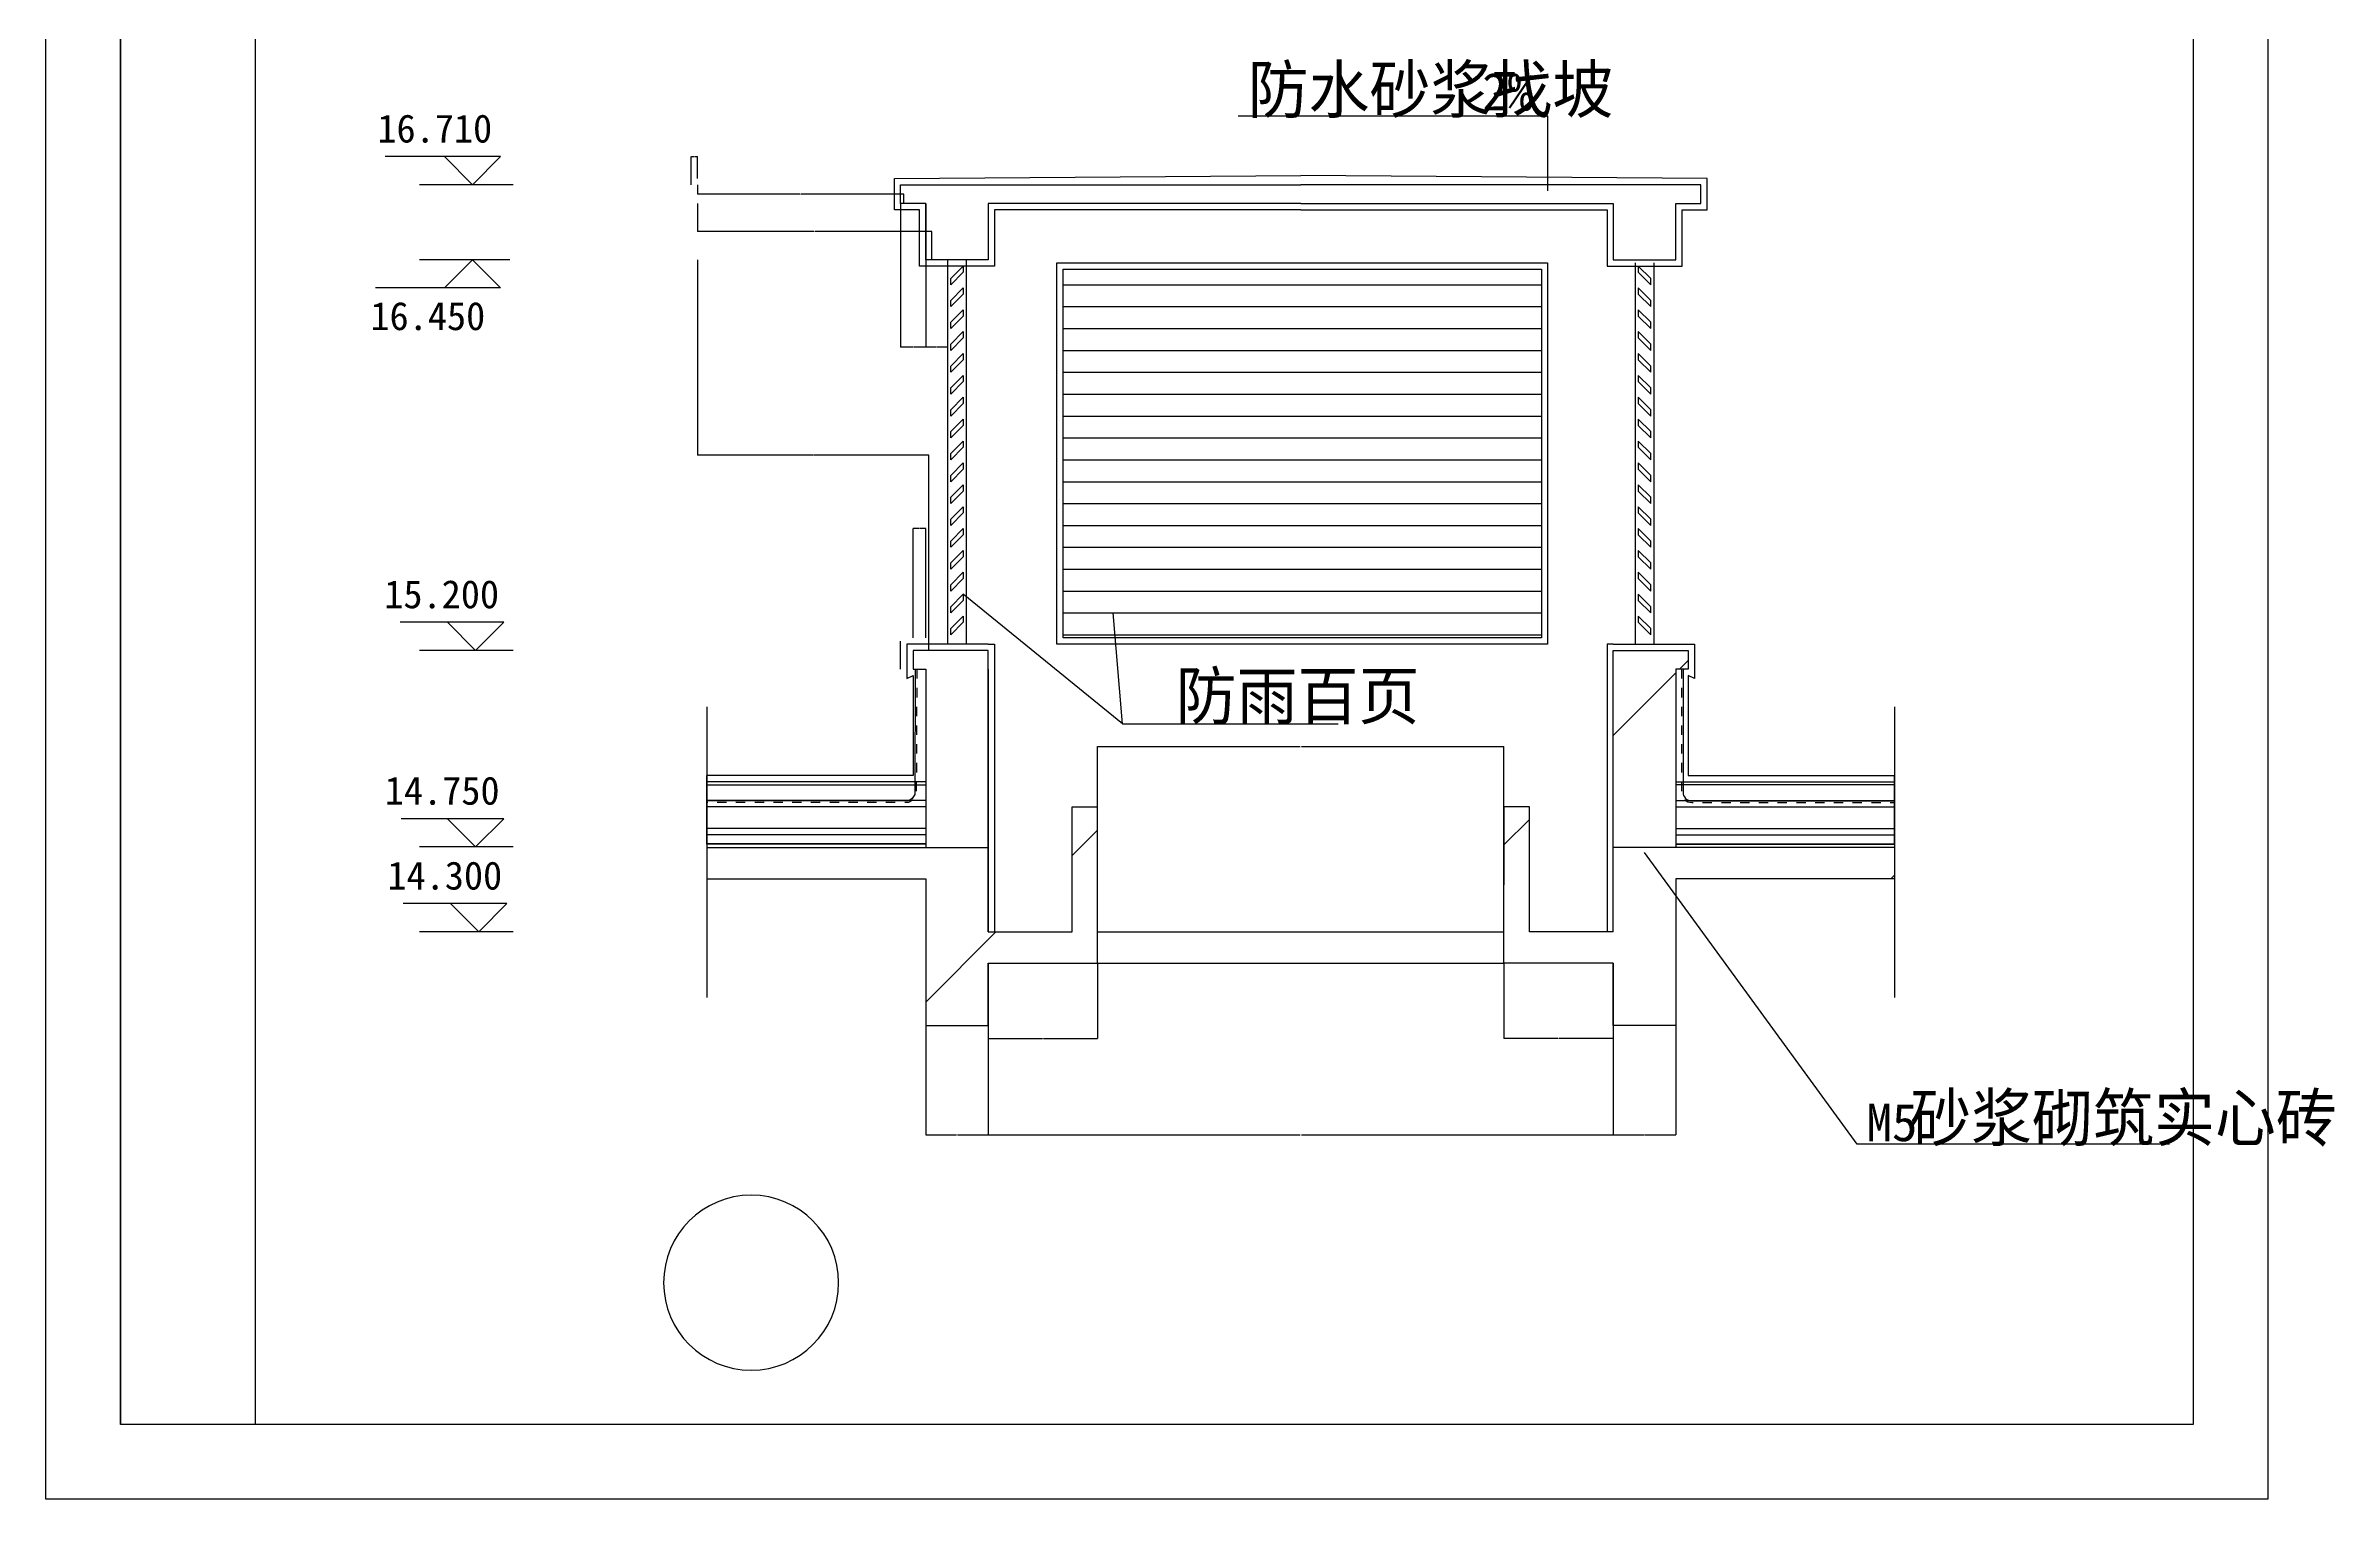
# Model space of a CAD drawing. Header units: metres. Extents: x 6125 to 13447, y 8697 to 18752.
# Drawn here: x 6125 to 13447, y 8697 to 13347 of the extents above; entities that cross this region are included whole.
import ezdxf

# ---------------------------------------------------------------- set-up
doc = ezdxf.new("R2010")
doc.units = ezdxf.units.M
for name, color, linetype in [('AXIS_TEXT', 7, 'Continuous'), ('BH', 7, 'Continuous'), ('MC', 4, 'Continuous'), ('PUB_DIM', 3, 'Continuous'), ('PUB_TEXT', 7, 'Continuous'), ('SURFACE', 6, 'Continuous'), ('WALL1', 2, 'Continuous')]:
    doc.layers.add(name, color=color, linetype=linetype)
doc.dimstyles.get("Standard").update_dxf_attribs({"dimtxt": 2.5, "dimasz": 2.5, "dimexe": 1.25, "dimexo": 0.625, "dimtad": 1, "dimcen": 2.5, "dimazin": 3, "dimtfac": 1, "dimtmove": 0, "dimatfit": 3})
pattern_1 = [(45, (0, 0), (-673.52, 673.52), [])]

# ---------------------------------------------------------------- blocks, each defined once
blk = doc.blocks.new('1')
at = {"layer": 'MC'}
for p, q in [((0, -220), (0, 0)), ((700, -20), (0, -20)), ((700, -80), (0, -80)), ((700, -100), (0, -100)), ((700, -170), (0, -170)), ((700, -190), (0, -190)), ((700, -220), (0, -220))]:
    blk.add_line(p, q, dxfattribs=at)
blk = doc.blocks.new('_INDEX1')
blk.add_lwpolyline([(-0.5, 0, 1), (0.5, 0, 1)], format="xyb", close=True)
blk = doc.blocks.new('*D13')
for p, q in [((8919.66, 11802.5), (8900.41, 11802.5)), ((8900.66, 11452.5), (8900.66, 11802.5)), ((8940.91, 11802.5), (8921.66, 11802.5)), ((8940.66, 11452.5), (8940.66, 11802.5))]:
    blk.add_line(p, q)
at = {"layer": 'Defpoints'}
for p in [(8940.66, 11802.5), (8900.66, 11452.5), (8940.66, 11452.5)]:
    blk.add_point(p, dxfattribs=at)
at = {"layer": 'AXIS_TEXT', "insert": (8920.66, 11802.5), "char_height": 1, "attachment_point": 5}
blk.add_mtext('40', dxfattribs=at)
blk = doc.blocks.new('*D14')
for p, q in [((8860.66, 12842.5), (8860.66, 12382.5)), ((8940.66, 12842.5), (8940.66, 12382.5)), ((8899.66, 12382.5), (8860.41, 12382.5)), ((8940.91, 12382.5), (8901.66, 12382.5))]:
    blk.add_line(p, q)
at = {"layer": 'Defpoints'}
for p in [(8860.66, 12842.5), (8940.66, 12842.5), (8940.66, 12382.5)]:
    blk.add_point(p, dxfattribs=at)
at = {"layer": 'AXIS_TEXT', "insert": (8900.66, 12382.5), "char_height": 1, "attachment_point": 5}
blk.add_mtext('80', dxfattribs=at)
blk = doc.blocks.new('*D15')
for p, q in [((8940.66, 12662.5), (8940.66, 12382.5)), ((9010.66, 12662.5), (9010.66, 12382.5)), ((8974.66, 12382.5), (8940.41, 12382.5)), ((9010.91, 12382.5), (8976.66, 12382.5))]:
    blk.add_line(p, q)
at = {"layer": 'Defpoints'}
for p in [(8940.66, 12662.5), (9010.66, 12662.5), (9010.66, 12382.5)]:
    blk.add_point(p, dxfattribs=at)
at = {"layer": 'AXIS_TEXT', "insert": (8975.66, 12382.5), "char_height": 1, "attachment_point": 5}
blk.add_mtext('70', dxfattribs=at)
blk = doc.blocks.new('*D16')
for p, q in [((8210.66, 12662.5), (8210.66, 12037.5)), ((8579.16, 12037.5), (8210.41, 12037.5)), ((8950.91, 12037.5), (8582.16, 12037.5)), ((8950.66, 11412.5), (8950.66, 12037.5))]:
    blk.add_line(p, q)
at = {"layer": 'Defpoints'}
for p in [(8210.66, 12662.5), (8950.66, 12037.5), (8950.66, 11412.5)]:
    blk.add_point(p, dxfattribs=at)
at = {"layer": 'AXIS_TEXT', "insert": (8580.66, 12037.5), "char_height": 1, "attachment_point": 5}
blk.add_mtext('740', dxfattribs=at)
blk = doc.blocks.new('*D17')
for p, q in [((8210.66, 12842.5), (8210.66, 12752.5)), ((8584.16, 12752.5), (8210.41, 12752.5)), ((8960.91, 12752.5), (8587.16, 12752.5)), ((8960.66, 12662.5), (8960.66, 12752.5))]:
    blk.add_line(p, q)
at = {"layer": 'Defpoints'}
for p in [(8210.66, 12842.5), (8960.66, 12752.5), (8960.66, 12662.5)]:
    blk.add_point(p, dxfattribs=at)
at = {"layer": 'AXIS_TEXT', "insert": (8585.66, 12752.5), "char_height": 1, "attachment_point": 5}
blk.add_mtext('750', dxfattribs=at)
blk = doc.blocks.new('*D18')
for p, q in [((8940.66, 10212.5), (8940.66, 9862.5)), ((9140.66, 10213.89), (9140.66, 9862.5)), ((8940.91, 9862.5), (9039.16, 9862.5)), ((9042.16, 9862.5), (9140.41, 9862.5))]:
    blk.add_line(p, q)
at = {"layer": 'Defpoints'}
for p in [(8940.66, 10212.5), (9140.66, 10213.89), (8940.66, 9862.5)]:
    blk.add_point(p, dxfattribs=at)
at = {"layer": 'AXIS_TEXT', "insert": (9040.66, 9862.5), "char_height": 1, "attachment_point": 5}
blk.add_mtext('200', dxfattribs=at)
blk = doc.blocks.new('*D19')
for p, q in [((8860.41, 11442.5), (8860.16, 11442.5)), ((8860.66, 11412.5), (8860.66, 11442.5)), ((8860.66, 11352.5), (8860.66, 11442.5)), ((8860.66, 11442.5), (8860.66, 11442.5)), ((8860.91, 11442.5), (8861.16, 11442.5))]:
    blk.add_line(p, q)
at = {"layer": 'Defpoints'}
for p in [(8860.66, 11442.5), (8860.66, 11412.5), (8860.66, 11352.5)]:
    blk.add_point(p, dxfattribs=at)
at = {"layer": 'AXIS_TEXT', "insert": (8860.66, 11443.625), "char_height": 1, "attachment_point": 5}
blk.add_mtext('0', dxfattribs=at)
blk = doc.blocks.new('*D20')
for p, q in [((8210.66, 12902.5), (8210.66, 12872.5)), ((8539.16, 12872.5), (8210.41, 12872.5)), ((8870.91, 12872.5), (8542.16, 12872.5)), ((8870.66, 12842.5), (8870.66, 12872.5))]:
    blk.add_line(p, q)
at = {"layer": 'Defpoints'}
for p in [(8210.66, 12902.5), (8870.66, 12872.5), (8870.66, 12842.5)]:
    blk.add_point(p, dxfattribs=at)
at = {"layer": 'AXIS_TEXT', "insert": (8540.66, 12872.5), "char_height": 1, "attachment_point": 5}
blk.add_mtext('660', dxfattribs=at)
blk = doc.blocks.new('*D21')
for p, q in [((8190.66, 12902.5), (8190.66, 12992.5)), ((8190.91, 12992.5), (8199.66, 12992.5)), ((8201.66, 12992.5), (8210.41, 12992.5)), ((8210.66, 12922.5), (8210.66, 12992.5))]:
    blk.add_line(p, q)
at = {"layer": 'Defpoints'}
for p in [(8190.66, 12992.5), (8190.66, 12902.5), (8210.66, 12922.5)]:
    blk.add_point(p, dxfattribs=at)
at = {"layer": 'AXIS_TEXT', "insert": (8200.66, 12992.5), "char_height": 1, "attachment_point": 5}
blk.add_mtext('20', dxfattribs=at)
blk = doc.blocks.new('*D22')
for p, q in [((9140.66, 10213.89), (9140.66, 9862.5)), ((11140.66, 10212.5), (11140.66, 9862.5)), ((9140.91, 9862.5), (10138.66, 9862.5)), ((10142.66, 9862.5), (11140.41, 9862.5))]:
    blk.add_line(p, q)
at = {"layer": 'Defpoints'}
for p in [(9140.66, 10213.89), (11140.66, 10212.5), (9140.66, 9862.5)]:
    blk.add_point(p, dxfattribs=at)
at = {"layer": 'AXIS_TEXT', "insert": (10140.66, 9862.5), "char_height": 1, "attachment_point": 5}
blk.add_mtext('2000', dxfattribs=at)
blk = doc.blocks.new('*D23')
for p, q in [((11140.66, 10212.5), (11140.66, 9862.5)), ((11340.66, 10212.5), (11340.66, 9862.5)), ((11140.91, 9862.5), (11239.16, 9862.5)), ((11242.16, 9862.5), (11340.41, 9862.5))]:
    blk.add_line(p, q)
at = {"layer": 'Defpoints'}
for p in [(11140.66, 10212.5), (11340.66, 10212.5), (11140.66, 9862.5)]:
    blk.add_point(p, dxfattribs=at)
at = {"layer": 'AXIS_TEXT', "insert": (11240.66, 9862.5), "char_height": 1, "attachment_point": 5}
blk.add_mtext('200', dxfattribs=at)
blk = doc.blocks.new('*D24')
for p, q in [((9490.66, 10685.34), (9490.66, 11105.34)), ((9490.91, 11105.34), (10138.66, 11105.34)), ((10142.66, 11105.34), (10790.41, 11105.34)), ((10790.66, 10685.34), (10790.66, 11105.34))]:
    blk.add_line(p, q)
at = {"layer": 'Defpoints'}
for p in [(9490.66, 11105.34), (9490.66, 10685.34), (10790.66, 10685.34)]:
    blk.add_point(p, dxfattribs=at)
at = {"layer": 'AXIS_TEXT', "insert": (10140.66, 11105.34), "char_height": 1, "attachment_point": 5}
blk.add_mtext('1300', dxfattribs=at)
blk = doc.blocks.new('*D25')
for p, q in [((10790.66, 10912.81), (10790.66, 10662.66)), ((10790.41, 10662.66), (10790.16, 10662.66)), ((10790.66, 10412.5), (10790.66, 10662.66)), ((10790.66, 10662.66), (10790.66, 10662.66)), ((10790.91, 10662.66), (10791.16, 10662.66))]:
    blk.add_line(p, q)
at = {"layer": 'Defpoints'}
for p in [(10790.66, 10912.81), (10790.66, 10662.66), (10790.66, 10412.5)]:
    blk.add_point(p, dxfattribs=at)
at = {"layer": 'AXIS_TEXT', "insert": (10790.66, 10663.785), "char_height": 1, "attachment_point": 5}
blk.add_mtext('0', dxfattribs=at)
blk = doc.blocks.new('*D28')
for p, q in [((10790.66, 10412.5), (10790.66, 10170.65)), ((11140.66, 10412.5), (11140.66, 10170.65)), ((10964.16, 10170.65), (10790.41, 10170.65)), ((11140.91, 10170.65), (10967.16, 10170.65))]:
    blk.add_line(p, q)
at = {"layer": 'Defpoints'}
for p in [(10790.66, 10412.5), (11140.66, 10412.5), (11140.66, 10170.65)]:
    blk.add_point(p, dxfattribs=at)
at = {"layer": 'AXIS_TEXT', "insert": (10965.66, 10170.65), "char_height": 1, "attachment_point": 5}
blk.add_mtext('350', dxfattribs=at)
blk = doc.blocks.new('*D29')
for p, q in [((9140.66, 10412.5), (9140.66, 10170.65)), ((9490.66, 10412.5), (9490.66, 10170.65)), ((9140.91, 10170.65), (9314.16, 10170.65)), ((9317.16, 10170.65), (9490.41, 10170.65))]:
    blk.add_line(p, q)
at = {"layer": 'Defpoints'}
for p in [(9140.66, 10412.5), (9490.66, 10412.5), (9140.66, 10170.65)]:
    blk.add_point(p, dxfattribs=at)
at = {"layer": 'AXIS_TEXT', "insert": (9315.66, 10170.65), "char_height": 1, "attachment_point": 5}
blk.add_mtext('350', dxfattribs=at)

msp = doc.modelspace()

# ---------------------------------------------------------------- hatches: boundary and pattern name
at = {"layer": 'BH'}
h = msp.add_hatch(dxfattribs=at)
h.set_pattern_fill('AN33C', scale=300)
h.set_pattern_definition(pattern_1)
h.paths.add_polyline_path([(9140.66, 11352.5), (9140.66, 11412.5), (8900.66, 11412.5), (8900.66, 11352.5), (8940.66, 11352.5), (8940.66, 11082.5), (8940.66, 11032.5), (8940.66, 10781.98), (9140.66, 10781.98)])
h.paths.add_polyline_path([(11340.66, 11352.5), (11380.66, 11352.5), (11380.66, 11412.5), (11140.66, 11412.5), (11140.66, 11352.5), (11140.66, 10781.98), (11340.66, 10781.98), (11340.66, 11032.5), (11340.66, 11082.5)])
h = msp.add_hatch(dxfattribs=at)
h.set_pattern_fill('AN31C', scale=300)
h.set_pattern_definition(pattern_1)
h.paths.add_polyline_path([(9140.66, 10781.98), (8240.66, 10781.98), (8240.66, 10681.98), (8940.66, 10681.98), (8940.66, 10412.5), (8940.66, 10212.5), (9140.66, 10212.5), (9140.66, 10412.5), (9490.66, 10412.5), (9490.66, 10512.5), (9490.66, 10911.81), (9409.17, 10911.81), (9409.17, 10512.5), (9140.66, 10512.5)])
h.paths.add_polyline_path([(11340.66, 10681.98), (12040.66, 10681.98), (12040.66, 10781.98), (11140.66, 10781.98), (11140.66, 10512.5), (10872.14, 10512.5), (10872.14, 10911.81), (10790.66, 10911.81), (10790.66, 10512.5), (10790.66, 10412.5), (11140.66, 10412.5), (11140.66, 10212.5), (11340.66, 10212.5), (11340.66, 10412.5)])

# ---------------------------------------------------------------- linework, layer by layer
for p, q in [((6364.75, 18153.29), (6364.75, 8936.39)), ((6795.67, 18153.29), (6795.67, 8936.39))]:
    msp.add_line(p, q)
for points in [[(6125.35, 18751.79), (13235.53, 18751.79), (13235.53, 8696.99), (6125.35, 8696.99)], [(6364.75, 18153.29), (12996.13, 18153.29), (12996.13, 8936.39), (6364.75, 8936.39)]]:
    msp.add_lwpolyline(points, close=True)
for points in [[(12996.13, 18153.29), (12996.13, 8936.39), (6364.75, 8936.39), (6364.75, 18153.29), (12996.13, 18153.29)], [(6795.67, 18153.29), (6795.67, 8936.39)]]:
    msp.add_lwpolyline(points)
at = {"layer": 'AXIS_TEXT'}
for p, q in [((9940.66, 13122.5), (10930.66, 13122.5)), ((10930.66, 13122.5), (10930.66, 12882.5)), ((7620.66, 12902.5), (7320.66, 12902.5)), ((7610.66, 12662.5), (7320.66, 12662.5)), ((9570.66, 11177.5), (9060.66, 11592.5)), ((9570.66, 11177.5), (9540.66, 11532.5)), ((7620.66, 11412.5), (7320.66, 11412.5)), ((9570.66, 11177.5), (10260.66, 11177.5)), ((7620.66, 10784.11), (7320.66, 10784.11)), ((11920.66, 9832.5), (11240.66, 10766.33)), ((7620.66, 10512.5), (7320.66, 10512.5)), ((12920.66, 9832.5), (11920.66, 9832.5))]:
    msp.add_line(p, q, dxfattribs=at)
at = {"layer": 'MC'}
for p, q in [((11340.66, 10992.5), (12040.66, 10992.5)), ((12040.66, 10792.5), (12040.66, 11012.5)), ((11340.66, 10932.5), (12040.66, 10932.5)), ((11340.66, 10912.5), (12040.66, 10912.5)), ((11340.66, 10842.5), (12040.66, 10842.5)), ((8940.66, 10793.45), (8240.66, 10793.45)), ((11340.66, 10822.5), (12040.66, 10822.5)), ((11340.66, 10793.45), (12040.66, 10793.45)), ((11340.66, 10792.5), (12040.66, 10792.5))]:
    msp.add_line(p, q, dxfattribs=at)
at = {"layer": 'PUB_DIM'}
for p, q in [((7490.66, 12992.5), (7211.23, 12992.5)), ((7400.66, 12992.5), (7490.66, 12902.5)), ((7580.66, 12992.5), (7400.66, 12992.5)), ((7490.66, 12902.5), (7580.66, 12992.5)), ((7400.66, 12572.5), (7490.66, 12662.5)), ((7490.66, 12662.5), (7580.66, 12572.5)), ((7490.66, 12572.5), (7180.37, 12572.5)), ((7580.66, 12572.5), (7400.66, 12572.5)), ((7500.66, 11502.5), (7258.94, 11502.5)), ((7410.66, 11502.5), (7500.66, 11412.5)), ((7590.66, 11502.5), (7410.66, 11502.5)), ((7500.66, 11412.5), (7590.66, 11502.5)), ((7500.66, 10874.11), (7262.37, 10874.11)), ((7410.66, 10874.11), (7500.66, 10784.11)), ((7590.66, 10874.11), (7410.66, 10874.11)), ((7500.66, 10784.11), (7590.66, 10874.11)), ((7510.66, 10602.5), (7268.94, 10602.5)), ((7420.66, 10602.5), (7510.66, 10512.5)), ((7600.66, 10602.5), (7420.66, 10602.5)), ((7510.66, 10512.5), (7600.66, 10602.5))]:
    msp.add_line(p, q, dxfattribs=at)
at = {"layer": 'SURFACE'}
for points in [[(8907.3, 11352.55), (8905.56, 10951.67, -0.19), (8884.89, 10930.99), (8240.66, 10930.99)], [(11364.43, 11352.5), (11364.43, 10959.88, 0.46), (11391.89, 10931.36), (12040.66, 10931.36)], [(8900.52, 10935.71, -0.1), (8885.92, 10925.99), (8873.57, 10925.99)], [(11368.76, 10935.09, 0.21), (11392.03, 10926.36), (11396.46, 10926.36)]]:
    msp.add_lwpolyline(points, format="xyb", dxfattribs=at)
for points in [[(8912.3, 11352.53), (8912.17, 11322.53)], [(11359.43, 11352.5), (11359.43, 11322.5)], [(8912.04, 11292.53), (8911.91, 11262.53)], [(11359.43, 11292.5), (11359.43, 11262.5)], [(8911.78, 11232.53), (8911.65, 11202.53)], [(11359.43, 11232.5), (11359.43, 11202.5)], [(8911.52, 11172.53), (8911.39, 11142.53)], [(11359.43, 11172.5), (11359.43, 11142.5)], [(8911.26, 11112.53), (8911.13, 11082.53)], [(11359.43, 11112.5), (11359.43, 11082.5)], [(8910.74, 10992.53), (8910.61, 10962.53)], [(8911, 11052.53), (8910.87, 11022.53)], [(11359.43, 11052.5), (11359.43, 11022.5)], [(11359.43, 10992.5), (11359.43, 10962.5)], [(8243.57, 10925.99), (8240.66, 10925.99)], [(8303.57, 10925.99), (8273.57, 10925.99)], [(8363.57, 10925.99), (8333.57, 10925.99)], [(8423.57, 10925.99), (8393.57, 10925.99)], [(8483.57, 10925.99), (8453.57, 10925.99)], [(8543.57, 10925.99), (8513.57, 10925.99)], [(8603.57, 10925.99), (8573.57, 10925.99)], [(8663.57, 10925.99), (8633.57, 10925.99)], [(8723.57, 10925.99), (8693.57, 10925.99)], [(8783.57, 10925.99), (8753.57, 10925.99)], [(8843.57, 10925.99), (8813.57, 10925.99)], [(11426.46, 10926.36), (11456.46, 10926.36)], [(11486.46, 10926.36), (11516.46, 10926.36)], [(11546.46, 10926.36), (11576.46, 10926.36)], [(11606.46, 10926.36), (11636.46, 10926.36)], [(11666.46, 10926.36), (11696.46, 10926.36)], [(11726.46, 10926.36), (11756.46, 10926.36)], [(11786.46, 10926.36), (11816.46, 10926.36)], [(11846.46, 10926.36), (11876.46, 10926.36)], [(11906.46, 10926.36), (11936.46, 10926.36)], [(11966.46, 10926.36), (11996.46, 10926.36)], [(12026.46, 10926.36), (12040.66, 10926.36)]]:
    msp.add_lwpolyline(points, dxfattribs=at)
at = {"layer": 'WALL1'}
for p, q in [((8840.66, 12922.43), (10140.58, 12932.5)), ((8840.66, 12822.5), (8840.66, 12922.43)), ((11440.66, 12922.43), (10140.74, 12932.5)), ((11440.66, 12822.5), (11440.66, 12922.43)), ((8920.66, 12822.5), (8840.66, 12822.5)), ((8920.66, 12642.5), (8920.66, 12822.5)), ((10140.66, 12822.5), (9160.66, 12822.5)), ((9160.66, 12822.5), (9160.66, 12642.5)), ((10140.66, 12822.5), (11120.66, 12822.5)), ((11120.66, 12822.5), (11120.66, 12642.5)), ((11360.66, 12822.5), (11440.66, 12822.5)), ((11360.66, 12642.5), (11360.66, 12822.5)), ((9160.66, 12642.5), (8920.66, 12642.5)), ((9010.66, 12662.5), (9010.66, 11432.5)), ((9020.66, 12602.5), (9060.66, 12642.5)), ((9060.66, 12622.5), (9020.66, 12582.5)), ((9020.66, 12582.5), (9020.66, 12602.5)), ((9060.66, 12642.5), (9060.66, 12622.5)), ((9070.66, 12662.5), (9070.66, 11432.5)), ((11120.66, 12642.5), (11360.66, 12642.5)), ((11210.66, 12652.5), (11210.66, 11432.5)), ((11260.66, 12602.5), (11220.66, 12642.5)), ((11220.66, 12642.5), (11220.66, 12622.5)), ((11220.66, 12622.5), (11260.66, 12582.5)), ((11260.66, 12582.5), (11260.66, 12602.5)), ((11270.66, 12652.5), (11270.66, 11432.5)), ((9020.66, 12532.5), (9060.66, 12572.5)), ((9060.66, 12552.5), (9020.66, 12512.5)), ((9020.66, 12512.5), (9020.66, 12532.5)), ((9060.66, 12572.5), (9060.66, 12552.5)), ((9380.66, 12582.5), (10910.66, 12582.5)), ((11260.66, 12532.5), (11220.66, 12572.5)), ((11220.66, 12572.5), (11220.66, 12552.5)), ((11220.66, 12552.5), (11260.66, 12512.5)), ((11260.66, 12512.5), (11260.66, 12532.5)), ((9020.66, 12462.5), (9060.66, 12502.5)), ((9060.66, 12482.5), (9020.66, 12442.5)), ((9020.66, 12442.5), (9020.66, 12462.5)), ((9060.66, 12502.5), (9060.66, 12482.5)), ((9380.66, 12512.5), (10910.66, 12512.5)), ((11260.66, 12462.5), (11220.66, 12502.5)), ((11220.66, 12502.5), (11220.66, 12482.5)), ((11220.66, 12482.5), (11260.66, 12442.5)), ((11260.66, 12442.5), (11260.66, 12462.5)), ((9020.66, 12392.5), (9060.66, 12432.5)), ((9060.66, 12412.5), (9020.66, 12372.5)), ((9020.66, 12372.5), (9020.66, 12392.5)), ((9060.66, 12432.5), (9060.66, 12412.5)), ((9380.66, 12442.5), (10910.66, 12442.5)), ((11260.66, 12392.5), (11220.66, 12432.5)), ((11220.66, 12432.5), (11220.66, 12412.5)), ((11220.66, 12412.5), (11260.66, 12372.5)), ((11260.66, 12372.5), (11260.66, 12392.5)), ((9020.66, 12322.5), (9060.66, 12362.5)), ((9060.66, 12342.5), (9020.66, 12302.5)), ((9020.66, 12302.5), (9020.66, 12322.5)), ((9060.66, 12362.5), (9060.66, 12342.5)), ((9380.66, 12372.5), (10910.66, 12372.5)), ((9380.66, 12302.5), (10910.66, 12302.5)), ((11260.66, 12322.5), (11220.66, 12362.5)), ((11220.66, 12362.5), (11220.66, 12342.5)), ((11220.66, 12342.5), (11260.66, 12302.5)), ((11260.66, 12302.5), (11260.66, 12322.5)), ((9020.66, 12252.5), (9060.66, 12292.5)), ((9060.66, 12272.5), (9020.66, 12232.5)), ((9020.66, 12232.5), (9020.66, 12252.5)), ((9060.66, 12292.5), (9060.66, 12272.5)), ((9380.66, 12232.5), (10910.66, 12232.5)), ((11260.66, 12252.5), (11220.66, 12292.5)), ((11220.66, 12292.5), (11220.66, 12272.5)), ((11220.66, 12272.5), (11260.66, 12232.5)), ((11260.66, 12232.5), (11260.66, 12252.5)), ((9020.66, 12182.5), (9060.66, 12222.5)), ((9060.66, 12202.5), (9020.66, 12162.5)), ((9020.66, 12162.5), (9020.66, 12182.5)), ((9060.66, 12222.5), (9060.66, 12202.5)), ((9380.66, 12162.5), (10910.66, 12162.5)), ((11220.66, 12222.5), (11220.66, 12202.5)), ((11260.66, 12182.5), (11220.66, 12222.5)), ((11220.66, 12202.5), (11260.66, 12162.5)), ((11260.66, 12162.5), (11260.66, 12182.5)), ((9020.66, 12112.5), (9060.66, 12152.5)), ((9060.66, 12132.5), (9020.66, 12092.5)), ((9020.66, 12092.5), (9020.66, 12112.5)), ((9020.66, 12042.5), (9060.66, 12082.5)), ((9060.66, 12152.5), (9060.66, 12132.5)), ((9060.66, 12082.5), (9060.66, 12062.5)), ((9380.66, 12092.5), (10910.66, 12092.5)), ((11260.66, 12112.5), (11220.66, 12152.5)), ((11220.66, 12152.5), (11220.66, 12132.5)), ((11220.66, 12132.5), (11260.66, 12092.5)), ((11220.66, 12082.5), (11220.66, 12062.5)), ((11260.66, 12042.5), (11220.66, 12082.5)), ((11260.66, 12092.5), (11260.66, 12112.5)), ((9060.66, 12062.5), (9020.66, 12022.5)), ((9020.66, 12022.5), (9020.66, 12042.5)), ((9020.66, 11972.5), (9060.66, 12012.5)), ((9060.66, 12012.5), (9060.66, 11992.5)), ((9380.66, 12022.5), (10910.66, 12022.5)), ((11220.66, 12062.5), (11260.66, 12022.5)), ((11260.66, 11972.5), (11220.66, 12012.5)), ((11220.66, 12012.5), (11220.66, 11992.5)), ((11260.66, 12022.5), (11260.66, 12042.5)), ((9060.66, 11992.5), (9020.66, 11952.5)), ((9020.66, 11952.5), (9020.66, 11972.5)), ((9020.66, 11902.5), (9060.66, 11942.5)), ((9060.66, 11942.5), (9060.66, 11922.5)), ((9380.66, 11952.5), (10910.66, 11952.5)), ((11220.66, 11992.5), (11260.66, 11952.5)), ((11260.66, 11902.5), (11220.66, 11942.5)), ((11220.66, 11942.5), (11220.66, 11922.5)), ((11260.66, 11952.5), (11260.66, 11972.5)), ((9060.66, 11922.5), (9020.66, 11882.5)), ((9020.66, 11882.5), (9020.66, 11902.5)), ((9020.66, 11832.5), (9060.66, 11872.5)), ((9060.66, 11872.5), (9060.66, 11852.5)), ((9380.66, 11882.5), (10910.66, 11882.5)), ((11220.66, 11922.5), (11260.66, 11882.5)), ((11220.66, 11872.5), (11220.66, 11852.5)), ((11260.66, 11832.5), (11220.66, 11872.5)), ((11260.66, 11882.5), (11260.66, 11902.5)), ((9060.66, 11852.5), (9020.66, 11812.5)), ((9020.66, 11812.5), (9020.66, 11832.5)), ((9020.66, 11762.5), (9060.66, 11802.5)), ((9060.66, 11802.5), (9060.66, 11782.5)), ((9380.66, 11812.5), (10910.66, 11812.5)), ((11220.66, 11852.5), (11260.66, 11812.5)), ((11260.66, 11762.5), (11220.66, 11802.5)), ((11220.66, 11802.5), (11220.66, 11782.5)), ((11260.66, 11812.5), (11260.66, 11832.5)), ((9060.66, 11782.5), (9020.66, 11742.5)), ((9020.66, 11742.5), (9020.66, 11762.5)), ((9020.66, 11692.5), (9060.66, 11732.5)), ((9060.66, 11732.5), (9060.66, 11712.5)), ((9380.66, 11742.5), (10910.66, 11742.5)), ((11220.66, 11782.5), (11260.66, 11742.5)), ((11260.66, 11692.5), (11220.66, 11732.5)), ((11220.66, 11732.5), (11220.66, 11712.5)), ((11260.66, 11742.5), (11260.66, 11762.5)), ((9060.66, 11712.5), (9020.66, 11672.5)), ((9020.66, 11672.5), (9020.66, 11692.5)), ((9020.66, 11622.5), (9060.66, 11662.5)), ((9060.66, 11642.5), (9020.66, 11602.5)), ((9060.66, 11662.5), (9060.66, 11642.5)), ((9380.66, 11672.5), (10910.66, 11672.5)), ((11220.66, 11712.5), (11260.66, 11672.5)), ((11220.66, 11662.5), (11220.66, 11642.5)), ((11260.66, 11622.5), (11220.66, 11662.5)), ((11220.66, 11642.5), (11260.66, 11602.5)), ((11260.66, 11672.5), (11260.66, 11692.5)), ((9020.66, 11602.5), (9020.66, 11622.5)), ((9020.66, 11552.5), (9060.66, 11592.5)), ((9060.66, 11572.5), (9020.66, 11532.5)), ((9060.66, 11592.5), (9060.66, 11572.5)), ((9380.66, 11602.5), (10910.66, 11602.5)), ((11260.66, 11552.5), (11220.66, 11592.5)), ((11220.66, 11592.5), (11220.66, 11572.5)), ((11220.66, 11572.5), (11260.66, 11532.5)), ((11260.66, 11602.5), (11260.66, 11622.5)), ((9020.66, 11532.5), (9020.66, 11552.5)), ((9020.66, 11482.5), (9060.66, 11522.5)), ((9060.66, 11502.5), (9020.66, 11462.5)), ((9060.66, 11522.5), (9060.66, 11502.5)), ((9380.66, 11532.5), (10910.66, 11532.5)), ((11260.66, 11482.5), (11220.66, 11522.5)), ((11220.66, 11522.5), (11220.66, 11502.5)), ((11220.66, 11502.5), (11260.66, 11462.5)), ((11260.66, 11532.5), (11260.66, 11552.5)), ((9140.66, 11432.5), (8880.66, 11432.5)), ((8880.66, 11432.5), (8880.66, 11322.5)), ((9020.66, 11462.5), (9020.66, 11482.5)), ((9140.66, 11432.5), (9160.66, 11432.5)), ((9160.66, 11432.5), (9160.66, 10512.5)), ((9380.66, 11462.5), (10910.66, 11462.5)), ((11120.66, 11432.5), (11120.66, 10512.5)), ((11140.66, 11432.5), (11120.66, 11432.5)), ((11140.66, 11432.5), (11400.66, 11432.5)), ((11260.66, 11462.5), (11260.66, 11482.5)), ((11400.66, 11432.5), (11400.66, 11322.5)), ((9140.66, 11412.5), (8900.66, 11412.5)), ((8900.66, 11412.5), (8900.66, 11352.5)), ((8900.66, 11352.5), (8940.66, 11352.5)), ((8940.66, 11352.5), (8940.66, 10982.5)), ((9140.66, 11352.5), (9140.66, 11412.5)), ((9140.66, 11352.5), (9140.66, 10512.5)), ((8880.66, 11322.5), (8900.66, 11332.5)), ((8900.66, 11332.5), (8900.66, 11012.5)), ((11380.66, 11332.5), (11380.66, 11112.5)), ((11400.66, 11322.5), (11380.66, 11332.5)), ((11380.66, 11332.5), (11380.66, 11012.5)), ((8240.66, 11232.5), (8240.66, 10302.5)), ((12040.66, 11232.5), (12040.66, 10302.5)), ((8900.66, 11012.5), (8240.66, 11012.5)), ((11380.66, 11012.5), (12040.66, 11012.5)), ((8240.66, 10982.5), (8940.66, 10982.5)), ((8940.66, 10982.5), (8940.66, 10932.5)), ((12040.66, 10982.5), (11340.66, 10982.5)), ((9490.66, 10512.5), (10790.66, 10512.5)), ((9490.66, 10412.5), (10790.66, 10412.5))]:
    msp.add_line(p, q, dxfattribs=at)
for points in [[(10140.66, 12842.5), (9140.66, 12842.5), (9140.66, 12662.5), (8940.66, 12662.5), (8940.66, 12842.5), (8860.66, 12842.5), (8860.66, 12902.5), (10140.66, 12902.5)], [(10140.66, 12842.5), (11140.66, 12842.5), (11140.66, 12662.5), (11340.66, 12662.5), (11340.66, 12842.5), (11420.66, 12842.5), (11420.66, 12902.5), (10140.66, 12902.5)], [(9140.66, 10512.5), (9140.66, 11352.5), (9140.66, 11412.5), (8900.66, 11412.5), (8900.66, 11352.5), (8940.66, 11352.5)], [(8940.66, 11352.5), (8940.66, 11082.5), (8940.66, 11032.5), (8940.66, 10781.98)], [(11140.66, 10512.5), (11140.66, 11352.5), (11140.66, 11412.5), (11380.66, 11412.5), (11380.66, 11352.5), (11340.66, 11352.5)], [(11340.66, 11352.5), (11340.66, 11082.5), (11340.66, 11032.5), (11340.66, 10781.98)], [(8940.66, 10681.98), (8940.66, 10412.5), (8940.66, 10212.5), (9140.66, 10212.5), (9140.66, 10412.5), (9490.66, 10412.5), (9490.66, 10512.5), (9490.66, 10912.5)], [(9140.66, 10512.5), (9409.17, 10512.5), (9409.17, 10911.81), (9490.66, 10911.81)], [(11340.66, 10681.98), (11340.66, 10412.5), (11340.66, 10212.5), (11140.66, 10212.5), (11140.66, 10412.5), (10790.66, 10412.5), (10790.66, 10512.5), (10790.66, 10912.5)], [(11140.66, 10512.5), (10872.14, 10512.5), (10872.14, 10911.81), (10790.66, 10911.81)], [(8240.66, 10781.98), (9140.66, 10781.98)], [(12040.66, 10781.98), (11140.66, 10781.98)], [(8240.66, 10681.98), (8940.66, 10681.98)], [(12040.66, 10681.98), (11340.66, 10681.98)]]:
    msp.add_lwpolyline(points, dxfattribs=at)
for points in [[(9360.66, 12652.5), (10930.66, 12652.5), (10930.66, 11432.5), (9360.66, 11432.5)], [(9380.66, 12632.5), (10910.66, 12632.5), (10910.66, 11452.5), (9380.66, 11452.5)]]:
    msp.add_lwpolyline(points, close=True, dxfattribs=at)

# ---------------------------------------------------------------- block references
at = {"layer": 'BH'}
msp.add_blockref('1', (8240.66, 11012.5), dxfattribs=at)
at = {"layer": 'PUB_TEXT', "xscale": 560, "yscale": 560, "zscale": 560}
msp.add_blockref('_INDEX1', (8382.12, 9389.71), dxfattribs=at)

# ---------------------------------------------------------------- texts
at = {"layer": 'AXIS_TEXT'}
for s, height, p in [('防水砂浆找坡', 150, (9970.66, 13132.5)), ('2%', 120, (10721.16, 13140.53)), ('防雨百页', 150, (9740.66, 11192.5)), ('M5', 120, (11950.66, 9842.5)), ('砂浆砌筑实心砖', 150, (12090.66, 9842.5))]:
    msp.add_text(s, height=height, dxfattribs=at).set_placement(p)
at = {"layer": 'PUB_DIM'}
for s, p in [('16.710', (7186.37, 13037.5)), ('16.450', (7164.09, 12437.5)), ('15.200', (7208.37, 11547.5)), ('14.750', (7210.09, 10919.11)), ('14.300', (7218.37, 10647.5))]:
    msp.add_text(s, height=90, dxfattribs=at).set_placement(p)

# ---------------------------------------------------------------- dimensions: what is measured, and where the dimension line sits
at = {"layer": 'AXIS_TEXT'}
for base, p1, p2, picture, middle in [((8190.66, 12992.5), (8190.66, 12902.5), (8210.66, 12922.5), '*D21', (8200.66, 12992.5)), ((8870.66, 12872.5), (8870.66, 12842.5), (8210.66, 12902.5), '*D20', (8540.66, 12872.5)), ((8960.66, 12752.5), (8960.66, 12662.5), (8210.66, 12842.5), '*D17', (8585.66, 12752.5)), ((8940.66, 12382.5), (8940.66, 12842.5), (8860.66, 12842.5), '*D14', (8900.66, 12382.5)), ((8950.66, 12037.5), (8950.66, 11412.5), (8210.66, 12662.5), '*D16', (8580.66, 12037.5)), ((9010.66, 12382.5), (9010.66, 12662.5), (8940.66, 12662.5), '*D15', (8975.66, 12382.5)), ((8940.66, 11802.5), (8940.66, 11452.5), (8900.66, 11452.5), '*D13', (8920.66, 11802.5)), ((8860.66, 11442.5), (8860.66, 11412.5), (8860.66, 11352.5), '*D19', (8860.66, 11443.625)), ((9490.66, 11105.34), (9490.66, 10685.34), (10790.66, 10685.34), '*D24', (10140.66, 11105.34)), ((10790.66, 10662.66), (10790.66, 10412.5), (10790.66, 10912.81), '*D25', (10790.66, 10663.785)), ((9140.66, 10170.65), (9140.66, 10412.5), (9490.66, 10412.5), '*D29', (9315.66, 10170.65)), ((11140.66, 10170.65), (11140.66, 10412.5), (10790.66, 10412.5), '*D28', (10965.66, 10170.65)), ((8940.66, 9862.5), (8940.66, 10212.5), (9140.66, 10213.89), '*D18', (9040.66, 9862.5)), ((9140.66, 9862.5), (9140.66, 10213.89), (11140.66, 10212.5), '*D22', (10140.66, 9862.5)), ((11140.66, 9862.5), (11140.66, 10212.5), (11340.66, 10212.5), '*D23', (11240.66, 9862.5))]:
    dim = msp.add_linear_dim(base=base, p1=p1, p2=p2, dimstyle='Standard', dxfattribs=at)
    dim.commit()
    dim.dimension.update_dxf_attribs({"geometry": picture, "text_midpoint": middle})

doc.saveas('drawing.dxf')
